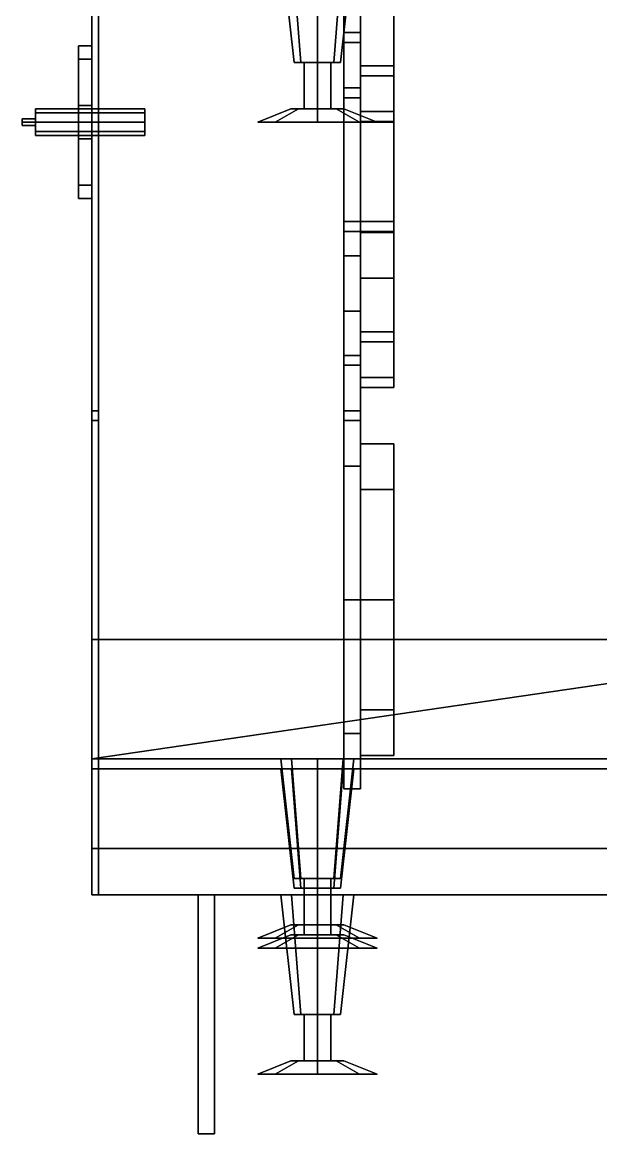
# Model space of a CAD drawing. Header units: millimetres. Extents: x -1.8 to 3, y -54.2 to 42.9.
# Drawn here: x -1.78 to -0.036, y -26.95 to -23.599 of the extents above; entities that cross this region are included whole.
import ezdxf

# ---------------------------------------------------------------- set-up
doc = ezdxf.new("R2010")
doc.units = ezdxf.units.MM
for name, color, linetype in [('buffer', 1, 'Continuous'), ('gun', 1, 'Continuous'), ('wheels', 2, 'Continuous')]:
    doc.layers.add(name, color=color, linetype=linetype)

msp = doc.modelspace()

# ---------------------------------------------------------------- linework, layer by layer
for points in [[(-1.57, -14.16, 36.34), (-1.57, -25.82, 36.34), (-1.57, -25.82, 38.26), (-1.57, -14.16, 38.26)], [(-1.57, -14.16, 38.26), (-1.57, -25.82, 38.26), (0, -25.59, 38.54), (0, -14.39, 38.54)], [(-1.57, -15.67, 18.2), (-1.57, -25.85, 18.2), (-1.57, -21.06, 20.4), (-1.57, -15.67, 20.4)], [(-1.57, -19.5, 27.51), (-1.57, -26.09, 27.51), (-1.57, -26.09, 29.1), (-1.57, -25.46, 29.1)], [(-1.57, -19.5, 27.51), (-1.57, -25.46, 29.1), (-1.57, -25.46, 29.95), (-1.57, -19.5, 29.95)], [(-1.57, -19.5, 29.95), (-1.57, -25.46, 29.95), (1.57, -25.46, 29.95), (1.57, -19.5, 29.95)], [(-1.57, -21.06, 20.4), (-1.57, -25.85, 18.2), (-1.57, -25.85, 20.72), (-1.57, -21.06, 20.72)], [(-1.57, -21.06, 20.72), (-1.57, -25.85, 20.72), (1.57, -25.85, 20.72), (1.57, -21.06, 20.72)], [(-1.57, -21.1, 26.86), (-1.57, -26.23, 26.86), (-1.57, -26.23, 27.51), (-1.57, -21.1, 27.51)], [(-1.55, -21.1, 26.86), (-1.55, -26.23, 26.86), (-1.57, -26.23, 26.86), (-1.57, -21.1, 26.86)], [(-1.55, -26.23, 27.51), (-1.55, -26.23, 26.86), (-1.55, -21.1, 26.86), (-1.55, -21.1, 27.51)], [(-1.57, -22.39, 35.81), (-1.57, -24.77, 35.81), (-1.57, -24.77, 36.34), (-1.57, -22.39, 36.34)], [(-1.55, -22.39, 35.81), (-1.55, -24.77, 35.81), (-1.57, -24.77, 35.81), (-1.57, -22.39, 35.81)], [(-1.55, -24.77, 36.34), (-1.55, -24.77, 35.81), (-1.55, -22.39, 35.81), (-1.55, -22.39, 36.34)], [(-1.57, -22.42, 17.67), (-1.57, -24.8, 17.67), (-1.57, -24.8, 18.2), (-1.57, -22.42, 18.2)], [(-1.55, -24.8, 18.2), (-1.55, -24.8, 17.67), (-1.55, -22.42, 17.67), (-1.55, -22.42, 18.2)], [(-1.61, -23.67, 37.27), (-1.61, -23.67, 37.21), (-1.61, -24.13, 37.21), (-1.61, -24.13, 37.27)], [(-1.57, -23.67, 37.27), (-1.57, -23.67, 37.21), (-1.61, -23.67, 37.21), (-1.61, -23.67, 37.27)], [(-1.61, -24.13, 37.21), (-1.61, -23.67, 37.21), (-1.57, -23.67, 37.21), (-1.57, -24.13, 37.21)], [(-1.57, -24.13, 37.27), (-1.57, -23.67, 37.27), (-1.61, -23.67, 37.27), (-1.61, -24.13, 37.27)], [(-1.61, -23.67, 37.59), (-1.61, -23.67, 37.53), (-1.61, -24.13, 37.53), (-1.61, -24.13, 37.59)], [(-1.57, -23.67, 37.59), (-1.57, -23.67, 37.53), (-1.61, -23.67, 37.53), (-1.61, -23.67, 37.59)], [(-1.61, -24.13, 37.53), (-1.61, -23.67, 37.53), (-1.57, -23.67, 37.53), (-1.57, -24.13, 37.53)], [(-1.57, -24.13, 37.59), (-1.57, -23.67, 37.59), (-1.61, -23.67, 37.59), (-1.61, -24.13, 37.59)], [(-1.61, -23.71, 37.53), (-1.61, -23.71, 37.27), (-1.61, -23.85, 37.27), (-1.61, -23.85, 37.53)], [(-1.57, -23.71, 37.53), (-1.57, -23.71, 37.27), (-1.61, -23.71, 37.27), (-1.61, -23.71, 37.53)], [(-1.61, -23.85, 37.53), (-1.61, -23.85, 37.27), (-1.57, -23.85, 37.27), (-1.57, -23.85, 37.53)], [(-1.57, -23.95, 37.53), (-1.57, -23.95, 37.27), (-1.61, -23.95, 37.27), (-1.61, -23.95, 37.53)], [(-1.61, -23.95, 37.53), (-1.61, -23.95, 37.27), (-1.61, -24.09, 37.27), (-1.61, -24.09, 37.53)], [(-1.61, -24.09, 37.53), (-1.61, -24.09, 37.27), (-1.57, -24.09, 37.27), (-1.57, -24.09, 37.53)], [(-1.61, -24.13, 37.27), (-1.61, -24.13, 37.21), (-1.57, -24.13, 37.21), (-1.57, -24.13, 37.27)], [(-1.61, -24.13, 37.59), (-1.61, -24.13, 37.53), (-1.57, -24.13, 37.53), (-1.57, -24.13, 37.59)], [(-1.57, -24.77, 36.34), (-1.57, -24.77, 35.81), (-1.55, -24.77, 35.81), (-1.55, -24.77, 36.34)], [(-1.57, -24.8, 18.2), (-1.57, -24.8, 17.67), (-1.55, -24.8, 17.67), (-1.55, -24.8, 18.2)], [(-1.57, -25.46, 29.1), (-1.57, -26.09, 29.1), (1.57, -26.09, 29.1), (1.57, -25.46, 29.1)], [(-1.57, -25.46, 29.95), (-1.57, -25.46, 29.1), (1.57, -25.46, 29.1), (1.57, -25.46, 29.95)], [(0, -25.59, 38.54), (-1.57, -25.82, 38.26), (1.57, -25.82, 38.26), (0, -25.59, 38.54)], [(-1.57, -25.82, 38.26), (-1.57, -25.82, 36.34), (1.57, -25.82, 36.34), (1.57, -25.82, 38.26)], [(-1.57, -25.85, 20.72), (-1.57, -25.85, 18.2), (1.57, -25.85, 18.2), (1.57, -25.85, 20.72)], [(-1.57, -26.09, 29.1), (-1.57, -26.09, 27.76), (1.57, -26.09, 27.76), (1.57, -26.09, 29.1)], [(-1.57, -26.09, 27.51), (-1.57, -26.23, 27.51), (-1.57, -26.23, 27.76), (-1.57, -26.09, 27.76)], [(-1.57, -26.09, 27.76), (-1.57, -26.23, 27.76), (1.57, -26.23, 27.76), (1.57, -26.09, 27.76)], [(-1.57, -26.23, 27.51), (-1.57, -26.23, 26.86), (-1.55, -26.23, 26.86), (-1.55, -26.23, 27.51)], [(-1.57, -26.23, 27.76), (-1.57, -26.23, 27.51), (1.57, -26.23, 27.51), (1.57, -26.23, 27.76)], [(-1.25, -26.23, 26.81), (-1.25, -26.95, 26.81), (-1.25, -26.95, 27.94), (-1.25, -26.23, 28.01)], [(-1.2, -26.23, 26.81), (-1.2, -26.95, 26.81), (-1.25, -26.95, 26.81), (-1.25, -26.23, 26.81)], [(-1.2, -26.23, 28.01), (-1.2, -26.23, 26.81), (-1.25, -26.23, 26.81), (-1.25, -26.23, 28.01)], [(-1.25, -26.23, 28.01), (-1.25, -26.95, 27.94), (-1.2, -26.95, 27.94), (-1.2, -26.23, 28.01)], [(-1.2, -26.95, 27.94), (-1.2, -26.95, 26.81), (-1.2, -26.23, 26.81), (-1.2, -26.23, 28.01)], [(-1.25, -26.95, 27.94), (-1.25, -26.95, 26.81), (-1.2, -26.95, 26.81), (-1.2, -26.95, 27.94)]]:
    msp.add_3dface(points)
at = {"layer": 'buffer'}
for points in [[(-0.9678, -23.36, 42.0978), (-1, -23.36, 42.02), (-0.96, -23.72, 42.02), (-0.9395, -23.72, 42.0695)], [(-1, -23.36, 42.02), (-0.9678, -23.36, 41.9422), (-0.9395, -23.72, 41.9705), (-0.96, -23.72, 42.02)], [(-0.89, -23.36, 42.13), (-0.9678, -23.36, 42.0978), (-0.9395, -23.72, 42.0695), (-0.89, -23.72, 42.09)], [(-0.9678, -23.36, 41.9422), (-0.89, -23.36, 41.91), (-0.89, -23.72, 41.95), (-0.9395, -23.72, 41.9705)], [(-0.8122, -23.36, 42.0978), (-0.89, -23.36, 42.13), (-0.89, -23.72, 42.09), (-0.8405, -23.72, 42.0695)], [(-0.89, -23.36, 41.91), (-0.8122, -23.36, 41.9422), (-0.8405, -23.72, 41.9705), (-0.89, -23.72, 41.95)], [(-0.78, -23.36, 42.02), (-0.8122, -23.36, 42.0978), (-0.8405, -23.72, 42.0695), (-0.82, -23.72, 42.02)], [(-0.8122, -23.36, 41.9422), (-0.78, -23.36, 42.02), (-0.82, -23.72, 42.02), (-0.8405, -23.72, 41.9705)], [(-0.89, -23.72, 41.95), (-0.9395, -23.72, 42.0695), (-0.96, -23.72, 42.02), (-0.9395, -23.72, 41.9705)], [(-0.8405, -23.72, 41.9705), (-0.89, -23.72, 42.09), (-0.9395, -23.72, 42.0695), (-0.89, -23.72, 41.95)], [(-0.89, -23.86, 41.98), (-0.93, -23.86, 42.02), (-0.93, -23.72, 42.02), (-0.89, -23.72, 41.98)], [(-0.93, -23.86, 42.02), (-0.89, -23.86, 42.06), (-0.89, -23.72, 42.06), (-0.93, -23.72, 42.02)], [(-0.82, -23.72, 42.02), (-0.8405, -23.72, 42.0695), (-0.89, -23.72, 42.09), (-0.8405, -23.72, 41.9705)], [(-0.85, -23.86, 42.02), (-0.89, -23.86, 41.98), (-0.89, -23.72, 41.98), (-0.85, -23.72, 42.02)], [(-0.89, -23.86, 42.06), (-0.85, -23.86, 42.02), (-0.85, -23.72, 42.02), (-0.89, -23.72, 42.06)], [(-0.9466, -23.86, 42.0766), (-0.97, -23.86, 42.02), (-1.07, -23.9, 42.02), (-1.0173, -23.9, 42.1473)], [(-0.97, -23.86, 42.02), (-0.9466, -23.86, 41.9634), (-1.0173, -23.9, 41.8927), (-1.07, -23.9, 42.02)], [(-0.89, -23.86, 42.1), (-0.9466, -23.86, 42.0766), (-1.0173, -23.9, 42.1473), (-0.89, -23.9, 42.2)], [(-0.9466, -23.86, 41.9634), (-0.89, -23.86, 41.94), (-0.89, -23.9, 41.84), (-1.0173, -23.9, 41.8927)], [(-0.97, -23.86, 42.02), (-0.9466, -23.86, 42.0766), (-0.89, -23.86, 42.1), (-0.9466, -23.86, 41.9634)], [(-0.9466, -23.86, 41.9634), (-0.89, -23.86, 42.1), (-0.8334, -23.86, 42.0766), (-0.89, -23.86, 41.94)], [(-0.8334, -23.86, 42.0766), (-0.89, -23.86, 42.1), (-0.89, -23.9, 42.2), (-0.7627, -23.9, 42.1473)], [(-0.89, -23.86, 41.94), (-0.8334, -23.86, 41.9634), (-0.7627, -23.9, 41.8927), (-0.89, -23.9, 41.84)], [(-0.89, -23.86, 41.94), (-0.8334, -23.86, 42.0766), (-0.81, -23.86, 42.02), (-0.8334, -23.86, 41.9634)], [(-0.81, -23.86, 42.02), (-0.8334, -23.86, 42.0766), (-0.7627, -23.9, 42.1473), (-0.71, -23.9, 42.02)], [(-0.8334, -23.86, 41.9634), (-0.81, -23.86, 42.02), (-0.71, -23.9, 42.02), (-0.7627, -23.9, 41.8927)], [(-1.0173, -23.9, 42.1473), (-1.07, -23.9, 42.02), (-1.0173, -23.9, 41.8927), (-0.89, -23.9, 42.2)], [(-0.89, -23.9, 42.2), (-1.0173, -23.9, 41.8927), (-0.89, -23.9, 41.84), (-0.7627, -23.9, 42.1473)], [(-0.7627, -23.9, 42.1473), (-0.89, -23.9, 41.84), (-0.7627, -23.9, 41.8927), (-0.71, -23.9, 42.02)], [(-1, -25.82, 36.51), (-0.9678, -25.82, 36.4322), (-0.9395, -26.18, 36.4605), (-0.96, -26.18, 36.51)], [(-0.9678, -25.82, 36.5878), (-1, -25.82, 36.51), (-0.96, -26.18, 36.51), (-0.9395, -26.18, 36.5595)], [(-0.9678, -25.82, 36.4322), (-0.89, -25.82, 36.4), (-0.89, -26.18, 36.44), (-0.9395, -26.18, 36.4605)], [(-0.89, -25.82, 36.62), (-0.9678, -25.82, 36.5878), (-0.9395, -26.18, 36.5595), (-0.89, -26.18, 36.58)], [(-0.89, -25.82, 36.4), (-0.8122, -25.82, 36.4322), (-0.8405, -26.18, 36.4605), (-0.89, -26.18, 36.44)], [(-0.8122, -25.82, 36.5878), (-0.89, -25.82, 36.62), (-0.89, -26.18, 36.58), (-0.8405, -26.18, 36.5595)], [(-0.8122, -25.82, 36.4322), (-0.78, -25.82, 36.51), (-0.82, -26.18, 36.51), (-0.8405, -26.18, 36.4605)], [(-0.78, -25.82, 36.51), (-0.8122, -25.82, 36.5878), (-0.8405, -26.18, 36.5595), (-0.82, -26.18, 36.51)], [(-0.9678, -25.85, 18.4478), (-1, -25.85, 18.37), (-0.96, -26.21, 18.37), (-0.9395, -26.21, 18.4195)], [(-1, -25.85, 18.37), (-0.9678, -25.85, 18.2922), (-0.9395, -26.21, 18.3205), (-0.96, -26.21, 18.37)], [(-0.89, -25.85, 18.48), (-0.9678, -25.85, 18.4478), (-0.9395, -26.21, 18.4195), (-0.89, -26.21, 18.44)], [(-0.9678, -25.85, 18.2922), (-0.89, -25.85, 18.26), (-0.89, -26.21, 18.3), (-0.9395, -26.21, 18.3205)], [(-0.8122, -25.85, 18.4478), (-0.89, -25.85, 18.48), (-0.89, -26.21, 18.44), (-0.8405, -26.21, 18.4195)], [(-0.89, -25.85, 18.26), (-0.8122, -25.85, 18.2922), (-0.8405, -26.21, 18.3205), (-0.89, -26.21, 18.3)], [(-0.78, -25.85, 18.37), (-0.8122, -25.85, 18.4478), (-0.8405, -26.21, 18.4195), (-0.82, -26.21, 18.37)], [(-0.8122, -25.85, 18.2922), (-0.78, -25.85, 18.37), (-0.82, -26.21, 18.37), (-0.8405, -26.21, 18.3205)], [(-0.89, -26.18, 36.44), (-0.9395, -26.18, 36.5595), (-0.96, -26.18, 36.51), (-0.9395, -26.18, 36.4605)], [(-0.8405, -26.18, 36.4605), (-0.89, -26.18, 36.58), (-0.9395, -26.18, 36.5595), (-0.89, -26.18, 36.44)], [(-0.93, -26.32, 36.51), (-0.89, -26.32, 36.55), (-0.89, -26.18, 36.55), (-0.93, -26.18, 36.51)], [(-0.89, -26.32, 36.47), (-0.93, -26.32, 36.51), (-0.93, -26.18, 36.51), (-0.89, -26.18, 36.47)], [(-0.89, -26.32, 36.55), (-0.85, -26.32, 36.51), (-0.85, -26.18, 36.51), (-0.89, -26.18, 36.55)], [(-0.85, -26.32, 36.51), (-0.89, -26.32, 36.47), (-0.89, -26.18, 36.47), (-0.85, -26.18, 36.51)], [(-0.82, -26.18, 36.51), (-0.8405, -26.18, 36.5595), (-0.89, -26.18, 36.58), (-0.8405, -26.18, 36.4605)], [(-1, -26.23, 27.65), (-0.9678, -26.23, 27.5722), (-0.9395, -26.59, 27.6005), (-0.96, -26.59, 27.65)], [(-0.9678, -26.23, 27.7278), (-1, -26.23, 27.65), (-0.96, -26.59, 27.65), (-0.9395, -26.59, 27.6995)], [(-0.9678, -26.23, 27.5722), (-0.89, -26.23, 27.54), (-0.89, -26.59, 27.58), (-0.9395, -26.59, 27.6005)], [(-0.89, -26.23, 27.76), (-0.9678, -26.23, 27.7278), (-0.9395, -26.59, 27.6995), (-0.89, -26.59, 27.72)], [(-0.89, -26.21, 18.3), (-0.9395, -26.21, 18.4195), (-0.96, -26.21, 18.37), (-0.9395, -26.21, 18.3205)], [(-0.8405, -26.21, 18.3205), (-0.89, -26.21, 18.44), (-0.9395, -26.21, 18.4195), (-0.89, -26.21, 18.3)], [(-0.89, -26.35, 18.33), (-0.93, -26.35, 18.37), (-0.93, -26.21, 18.37), (-0.89, -26.21, 18.33)], [(-0.93, -26.35, 18.37), (-0.89, -26.35, 18.41), (-0.89, -26.21, 18.41), (-0.93, -26.21, 18.37)], [(-0.82, -26.21, 18.37), (-0.8405, -26.21, 18.4195), (-0.89, -26.21, 18.44), (-0.8405, -26.21, 18.3205)], [(-0.85, -26.35, 18.37), (-0.89, -26.35, 18.33), (-0.89, -26.21, 18.33), (-0.85, -26.21, 18.37)], [(-0.89, -26.35, 18.41), (-0.85, -26.35, 18.37), (-0.85, -26.21, 18.37), (-0.89, -26.21, 18.41)], [(-0.89, -26.23, 27.54), (-0.8122, -26.23, 27.5722), (-0.8405, -26.59, 27.6005), (-0.89, -26.59, 27.58)], [(-0.8122, -26.23, 27.7278), (-0.89, -26.23, 27.76), (-0.89, -26.59, 27.72), (-0.8405, -26.59, 27.6995)], [(-0.8122, -26.23, 27.5722), (-0.78, -26.23, 27.65), (-0.82, -26.59, 27.65), (-0.8405, -26.59, 27.6005)], [(-0.78, -26.23, 27.65), (-0.8122, -26.23, 27.7278), (-0.8405, -26.59, 27.6995), (-0.82, -26.59, 27.65)], [(-0.97, -26.32, 36.51), (-0.9466, -26.32, 36.4534), (-1.0173, -26.36, 36.3827), (-1.07, -26.36, 36.51)], [(-0.9466, -26.32, 36.5666), (-0.97, -26.32, 36.51), (-1.07, -26.36, 36.51), (-1.0173, -26.36, 36.6373)], [(-0.9466, -26.32, 36.4534), (-0.89, -26.32, 36.43), (-0.89, -26.36, 36.33), (-1.0173, -26.36, 36.3827)], [(-0.89, -26.32, 36.59), (-0.9466, -26.32, 36.5666), (-1.0173, -26.36, 36.6373), (-0.89, -26.36, 36.69)], [(-0.97, -26.32, 36.51), (-0.9466, -26.32, 36.5666), (-0.89, -26.32, 36.59), (-0.9466, -26.32, 36.4534)], [(-0.9466, -26.32, 36.4534), (-0.89, -26.32, 36.59), (-0.8334, -26.32, 36.5666), (-0.89, -26.32, 36.43)], [(-0.89, -26.32, 36.43), (-0.8334, -26.32, 36.4534), (-0.7627, -26.36, 36.3827), (-0.89, -26.36, 36.33)], [(-0.8334, -26.32, 36.5666), (-0.89, -26.32, 36.59), (-0.89, -26.36, 36.69), (-0.7627, -26.36, 36.6373)], [(-0.89, -26.32, 36.43), (-0.8334, -26.32, 36.5666), (-0.81, -26.32, 36.51), (-0.8334, -26.32, 36.4534)], [(-0.8334, -26.32, 36.4534), (-0.81, -26.32, 36.51), (-0.71, -26.36, 36.51), (-0.7627, -26.36, 36.3827)], [(-0.81, -26.32, 36.51), (-0.8334, -26.32, 36.5666), (-0.7627, -26.36, 36.6373), (-0.71, -26.36, 36.51)], [(-0.9466, -26.35, 18.4266), (-0.97, -26.35, 18.37), (-1.07, -26.39, 18.37), (-1.0173, -26.39, 18.4973)], [(-0.97, -26.35, 18.37), (-0.9466, -26.35, 18.3134), (-1.0173, -26.39, 18.2427), (-1.07, -26.39, 18.37)], [(-1.0173, -26.36, 36.6373), (-1.07, -26.36, 36.51), (-1.0173, -26.36, 36.3827), (-0.89, -26.36, 36.69)], [(-0.9466, -26.35, 18.3134), (-0.89, -26.35, 18.29), (-0.89, -26.39, 18.19), (-1.0173, -26.39, 18.2427)], [(-0.89, -26.35, 18.45), (-0.9466, -26.35, 18.4266), (-1.0173, -26.39, 18.4973), (-0.89, -26.39, 18.55)], [(-0.89, -26.36, 36.69), (-1.0173, -26.36, 36.3827), (-0.89, -26.36, 36.33), (-0.7627, -26.36, 36.6373)], [(-0.97, -26.35, 18.37), (-0.9466, -26.35, 18.4266), (-0.89, -26.35, 18.45), (-0.9466, -26.35, 18.3134)], [(-0.9466, -26.35, 18.3134), (-0.89, -26.35, 18.45), (-0.8334, -26.35, 18.4266), (-0.89, -26.35, 18.29)], [(-0.89, -26.35, 18.29), (-0.8334, -26.35, 18.3134), (-0.7627, -26.39, 18.2427), (-0.89, -26.39, 18.19)], [(-0.89, -26.35, 18.29), (-0.8334, -26.35, 18.4266), (-0.81, -26.35, 18.37), (-0.8334, -26.35, 18.3134)], [(-0.8334, -26.35, 18.4266), (-0.89, -26.35, 18.45), (-0.89, -26.39, 18.55), (-0.7627, -26.39, 18.4973)], [(-0.7627, -26.36, 36.6373), (-0.89, -26.36, 36.33), (-0.7627, -26.36, 36.3827), (-0.71, -26.36, 36.51)], [(-0.81, -26.35, 18.37), (-0.8334, -26.35, 18.4266), (-0.7627, -26.39, 18.4973), (-0.71, -26.39, 18.37)], [(-0.8334, -26.35, 18.3134), (-0.81, -26.35, 18.37), (-0.71, -26.39, 18.37), (-0.7627, -26.39, 18.2427)], [(-1.0173, -26.39, 18.4973), (-1.07, -26.39, 18.37), (-1.0173, -26.39, 18.2427), (-0.89, -26.39, 18.55)], [(-0.89, -26.39, 18.55), (-1.0173, -26.39, 18.2427), (-0.89, -26.39, 18.19), (-0.7627, -26.39, 18.4973)], [(-0.7627, -26.39, 18.4973), (-0.89, -26.39, 18.19), (-0.7627, -26.39, 18.2427), (-0.71, -26.39, 18.37)], [(-0.89, -26.59, 27.58), (-0.9395, -26.59, 27.6995), (-0.96, -26.59, 27.65), (-0.9395, -26.59, 27.6005)], [(-0.8405, -26.59, 27.6005), (-0.89, -26.59, 27.72), (-0.9395, -26.59, 27.6995), (-0.89, -26.59, 27.58)], [(-0.93, -26.73, 27.65), (-0.89, -26.73, 27.69), (-0.89, -26.59, 27.69), (-0.93, -26.59, 27.65)], [(-0.89, -26.73, 27.61), (-0.93, -26.73, 27.65), (-0.93, -26.59, 27.65), (-0.89, -26.59, 27.61)], [(-0.89, -26.73, 27.69), (-0.85, -26.73, 27.65), (-0.85, -26.59, 27.65), (-0.89, -26.59, 27.69)], [(-0.85, -26.73, 27.65), (-0.89, -26.73, 27.61), (-0.89, -26.59, 27.61), (-0.85, -26.59, 27.65)], [(-0.82, -26.59, 27.65), (-0.8405, -26.59, 27.6995), (-0.89, -26.59, 27.72), (-0.8405, -26.59, 27.6005)], [(-0.97, -26.73, 27.65), (-0.9466, -26.73, 27.5934), (-1.0173, -26.77, 27.5227), (-1.07, -26.77, 27.65)], [(-0.9466, -26.73, 27.7066), (-0.97, -26.73, 27.65), (-1.07, -26.77, 27.65), (-1.0173, -26.77, 27.7773)], [(-0.9466, -26.73, 27.5934), (-0.89, -26.73, 27.57), (-0.89, -26.77, 27.47), (-1.0173, -26.77, 27.5227)], [(-0.89, -26.73, 27.73), (-0.9466, -26.73, 27.7066), (-1.0173, -26.77, 27.7773), (-0.89, -26.77, 27.83)], [(-0.97, -26.73, 27.65), (-0.9466, -26.73, 27.7066), (-0.89, -26.73, 27.73), (-0.9466, -26.73, 27.5934)], [(-0.9466, -26.73, 27.5934), (-0.89, -26.73, 27.73), (-0.8334, -26.73, 27.7066), (-0.89, -26.73, 27.57)], [(-0.89, -26.73, 27.57), (-0.8334, -26.73, 27.5934), (-0.7627, -26.77, 27.5227), (-0.89, -26.77, 27.47)], [(-0.8334, -26.73, 27.7066), (-0.89, -26.73, 27.73), (-0.89, -26.77, 27.83), (-0.7627, -26.77, 27.7773)], [(-0.89, -26.73, 27.57), (-0.8334, -26.73, 27.7066), (-0.81, -26.73, 27.65), (-0.8334, -26.73, 27.5934)], [(-0.8334, -26.73, 27.5934), (-0.81, -26.73, 27.65), (-0.71, -26.77, 27.65), (-0.7627, -26.77, 27.5227)], [(-0.81, -26.73, 27.65), (-0.8334, -26.73, 27.7066), (-0.7627, -26.77, 27.7773), (-0.71, -26.77, 27.65)], [(-1.0173, -26.77, 27.7773), (-1.07, -26.77, 27.65), (-1.0173, -26.77, 27.5227), (-0.89, -26.77, 27.83)], [(-0.89, -26.77, 27.83), (-1.0173, -26.77, 27.5227), (-0.89, -26.77, 27.47), (-0.7627, -26.77, 27.7773)], [(-0.7627, -26.77, 27.7773), (-0.89, -26.77, 27.47), (-0.7627, -26.77, 27.5227), (-0.71, -26.77, 27.65)]]:
    msp.add_3dface(points, dxfattribs=at)
at = {"layer": 'gun'}
for points in [[(-1.74, -23.86, 37.34), (-1.74, -23.8717, 37.3683), (-1.41, -23.8717, 37.3683), (-1.41, -23.86, 37.34)], [(-1.74, -23.8717, 37.3117), (-1.74, -23.86, 37.34), (-1.41, -23.86, 37.34), (-1.41, -23.8717, 37.3117)], [(-1.74, -23.86, 37.34), (-1.74, -23.9283, 37.3683), (-1.74, -23.9, 37.38), (-1.74, -23.8717, 37.3683)], [(-1.74, -23.8717, 37.3117), (-1.74, -23.94, 37.34), (-1.74, -23.9283, 37.3683), (-1.74, -23.86, 37.34)], [(-1.78, -23.89, 37.32), (-1.78, -23.9, 37.33), (-1.74, -23.9, 37.33), (-1.74, -23.89, 37.32)], [(-1.78, -23.9, 37.31), (-1.78, -23.89, 37.32), (-1.74, -23.89, 37.32), (-1.74, -23.9, 37.31)], [(-1.74, -23.8717, 37.3683), (-1.74, -23.9, 37.38), (-1.41, -23.9, 37.38), (-1.41, -23.8717, 37.3683)], [(-1.74, -23.9, 37.3), (-1.74, -23.8717, 37.3117), (-1.41, -23.8717, 37.3117), (-1.41, -23.9, 37.3)], [(-1.74, -23.9, 37.3), (-1.74, -23.9283, 37.3117), (-1.74, -23.94, 37.34), (-1.74, -23.8717, 37.3117)], [(-1.78, -23.9, 37.33), (-1.78, -23.91, 37.32), (-1.74, -23.91, 37.32), (-1.74, -23.9, 37.33)], [(-1.78, -23.91, 37.32), (-1.78, -23.9, 37.31), (-1.74, -23.9, 37.31), (-1.74, -23.91, 37.32)], [(-1.74, -23.9, 37.38), (-1.74, -23.9283, 37.3683), (-1.41, -23.9283, 37.3683), (-1.41, -23.9, 37.38)], [(-1.74, -23.9283, 37.3117), (-1.74, -23.9, 37.3), (-1.41, -23.9, 37.3), (-1.41, -23.9283, 37.3117)], [(-1.74, -23.9283, 37.3683), (-1.74, -23.94, 37.34), (-1.41, -23.94, 37.34), (-1.41, -23.9283, 37.3683)], [(-1.74, -23.94, 37.34), (-1.74, -23.9283, 37.3117), (-1.41, -23.9283, 37.3117), (-1.41, -23.94, 37.34)]]:
    msp.add_3dface(points, dxfattribs=at)
at = {"layer": 'wheels'}
for points in [[(-0.81, -24.47, 26.93), (-0.81, -23.4969, 27.3331), (-0.81, -23.33, 26.93), (-0.81, -24.3031, 26.5269)], [(-0.81, -24.3031, 26.5269), (-0.81, -23.33, 26.93), (-0.81, -23.4969, 26.5269), (-0.81, -23.9, 26.36)], [(-0.66, -23.43, 26.93), (-0.66, -24.2323, 26.5977), (-0.66, -23.9, 26.46), (-0.66, -23.5677, 26.5977)], [(-0.66, -23.5677, 27.2623), (-0.66, -24.37, 26.93), (-0.66, -24.2323, 26.5977), (-0.66, -23.43, 26.93)], [(-0.81, -24.3031, 27.3331), (-0.81, -23.9, 27.5), (-0.81, -23.4969, 27.3331), (-0.81, -24.47, 26.93)], [(-0.76, -23.9, 27.5), (-0.76, -23.4969, 27.3331), (-0.81, -23.4969, 27.3331), (-0.81, -23.9, 27.5)], [(-0.76, -23.4969, 26.5269), (-0.76, -23.9, 26.36), (-0.81, -23.9, 26.36), (-0.81, -23.4969, 26.5269)], [(-0.76, -23.9, 27.4), (-0.76, -23.5677, 27.2623), (-0.76, -23.4969, 27.3331), (-0.76, -23.9, 27.5)], [(-0.76, -23.5677, 26.5977), (-0.76, -23.9, 26.46), (-0.76, -23.9, 26.36), (-0.76, -23.4969, 26.5269)], [(-0.66, -23.9, 27.4), (-0.66, -23.5677, 27.2623), (-0.76, -23.5677, 27.2623), (-0.76, -23.9, 27.4)], [(-0.66, -23.5677, 26.5977), (-0.66, -23.9, 26.46), (-0.76, -23.9, 26.46), (-0.76, -23.5677, 26.5977)], [(-0.66, -23.9, 27.4), (-0.66, -24.2323, 27.2623), (-0.66, -24.37, 26.93), (-0.66, -23.5677, 27.2623)], [(-0.76, -23.7969, 36.3131), (-0.76, -23.63, 35.91), (-0.81, -23.63, 35.91), (-0.81, -23.7969, 36.3131)], [(-0.81, -24.77, 35.91), (-0.81, -23.7969, 36.3131), (-0.81, -23.63, 35.91), (-0.81, -24.6031, 35.5069)], [(-0.76, -23.63, 35.91), (-0.76, -23.7969, 35.5069), (-0.81, -23.7969, 35.5069), (-0.81, -23.63, 35.91)], [(-0.81, -24.6031, 35.5069), (-0.81, -23.63, 35.91), (-0.81, -23.7969, 35.5069), (-0.81, -24.2, 35.34)], [(-0.76, -23.8677, 36.2423), (-0.76, -23.73, 35.91), (-0.76, -23.63, 35.91), (-0.76, -23.7969, 36.3131)], [(-0.76, -23.73, 35.91), (-0.76, -23.8677, 35.5777), (-0.76, -23.7969, 35.5069), (-0.76, -23.63, 35.91)], [(-0.81, -24.8, 17.77), (-0.81, -23.8269, 18.1731), (-0.81, -23.66, 17.77), (-0.81, -24.6331, 17.3669)], [(-0.76, -23.8269, 18.1731), (-0.76, -23.66, 17.77), (-0.81, -23.66, 17.77), (-0.81, -23.8269, 18.1731)], [(-0.81, -24.6331, 17.3669), (-0.81, -23.66, 17.77), (-0.81, -23.8269, 17.3669), (-0.81, -24.23, 17.2)], [(-0.76, -23.66, 17.77), (-0.76, -23.8269, 17.3669), (-0.81, -23.8269, 17.3669), (-0.81, -23.66, 17.77)], [(-0.76, -23.8977, 18.1023), (-0.76, -23.76, 17.77), (-0.76, -23.66, 17.77), (-0.76, -23.8269, 18.1731)], [(-0.76, -23.76, 17.77), (-0.76, -23.8977, 17.4377), (-0.76, -23.8269, 17.3669), (-0.76, -23.66, 17.77)], [(-0.66, -23.73, 35.91), (-0.66, -23.8677, 35.5777), (-0.76, -23.8677, 35.5777), (-0.76, -23.73, 35.91)], [(-0.66, -23.8677, 36.2423), (-0.66, -23.73, 35.91), (-0.76, -23.73, 35.91), (-0.76, -23.8677, 36.2423)], [(-0.66, -23.73, 35.91), (-0.66, -24.5323, 35.5777), (-0.66, -24.2, 35.44), (-0.66, -23.8677, 35.5777)], [(-0.66, -23.8677, 36.2423), (-0.66, -24.67, 35.91), (-0.66, -24.5323, 35.5777), (-0.66, -23.73, 35.91)], [(-0.66, -23.8977, 18.1023), (-0.66, -23.76, 17.77), (-0.76, -23.76, 17.77), (-0.76, -23.8977, 18.1023)], [(-0.66, -23.76, 17.77), (-0.66, -23.8977, 17.4377), (-0.76, -23.8977, 17.4377), (-0.76, -23.76, 17.77)], [(-0.66, -23.8977, 18.1023), (-0.66, -24.7, 17.77), (-0.66, -24.5623, 17.4377), (-0.66, -23.76, 17.77)], [(-0.66, -23.76, 17.77), (-0.66, -24.5623, 17.4377), (-0.66, -24.23, 17.3), (-0.66, -23.8977, 17.4377)], [(-0.81, -24.6031, 36.3131), (-0.81, -24.2, 36.48), (-0.81, -23.7969, 36.3131), (-0.81, -24.77, 35.91)], [(-0.76, -23.7969, 35.5069), (-0.76, -24.2, 35.34), (-0.81, -24.2, 35.34), (-0.81, -23.7969, 35.5069)], [(-0.76, -24.2, 36.48), (-0.76, -23.7969, 36.3131), (-0.81, -23.7969, 36.3131), (-0.81, -24.2, 36.48)], [(-0.76, -24.2, 36.38), (-0.76, -23.8677, 36.2423), (-0.76, -23.7969, 36.3131), (-0.76, -24.2, 36.48)], [(-0.76, -23.8677, 35.5777), (-0.76, -24.2, 35.44), (-0.76, -24.2, 35.34), (-0.76, -23.7969, 35.5069)], [(-0.81, -24.6331, 18.1731), (-0.81, -24.23, 18.34), (-0.81, -23.8269, 18.1731), (-0.81, -24.8, 17.77)], [(-0.76, -24.23, 18.34), (-0.76, -23.8269, 18.1731), (-0.81, -23.8269, 18.1731), (-0.81, -24.23, 18.34)], [(-0.76, -23.8269, 17.3669), (-0.76, -24.23, 17.2), (-0.81, -24.23, 17.2), (-0.81, -23.8269, 17.3669)], [(-0.76, -24.23, 18.24), (-0.76, -23.8977, 18.1023), (-0.76, -23.8269, 18.1731), (-0.76, -24.23, 18.34)], [(-0.76, -23.8977, 17.4377), (-0.76, -24.23, 17.3), (-0.76, -24.23, 17.2), (-0.76, -23.8269, 17.3669)], [(-0.66, -24.2, 36.38), (-0.66, -23.8677, 36.2423), (-0.76, -23.8677, 36.2423), (-0.76, -24.2, 36.38)], [(-0.66, -23.8677, 35.5777), (-0.66, -24.2, 35.44), (-0.76, -24.2, 35.44), (-0.76, -23.8677, 35.5777)], [(-0.66, -24.2, 36.38), (-0.66, -24.5323, 36.2423), (-0.66, -24.67, 35.91), (-0.66, -23.8677, 36.2423)], [(-0.76, -24.3031, 27.3331), (-0.76, -23.9, 27.5), (-0.81, -23.9, 27.5), (-0.81, -24.3031, 27.3331)], [(-0.76, -23.9, 26.36), (-0.76, -24.3031, 26.5269), (-0.81, -24.3031, 26.5269), (-0.81, -23.9, 26.36)], [(-0.66, -24.23, 18.24), (-0.66, -23.8977, 18.1023), (-0.76, -23.8977, 18.1023), (-0.76, -24.23, 18.24)], [(-0.66, -23.8977, 17.4377), (-0.66, -24.23, 17.3), (-0.76, -24.23, 17.3), (-0.76, -23.8977, 17.4377)], [(-0.66, -24.2323, 27.2623), (-0.66, -23.9, 27.4), (-0.76, -23.9, 27.4), (-0.76, -24.2323, 27.2623)], [(-0.76, -24.2323, 27.2623), (-0.76, -23.9, 27.4), (-0.76, -23.9, 27.5), (-0.76, -24.3031, 27.3331)], [(-0.76, -23.9, 26.46), (-0.76, -24.2323, 26.5977), (-0.76, -24.3031, 26.5269), (-0.76, -23.9, 26.36)], [(-0.66, -23.9, 26.46), (-0.66, -24.2323, 26.5977), (-0.76, -24.2323, 26.5977), (-0.76, -23.9, 26.46)], [(-0.66, -24.23, 18.24), (-0.66, -24.5623, 18.1023), (-0.66, -24.7, 17.77), (-0.66, -23.8977, 18.1023)], [(-0.76, -24.2, 35.34), (-0.76, -24.6031, 35.5069), (-0.81, -24.6031, 35.5069), (-0.81, -24.2, 35.34)], [(-0.76, -24.6031, 36.3131), (-0.76, -24.2, 36.48), (-0.81, -24.2, 36.48), (-0.81, -24.6031, 36.3131)], [(-0.66, -24.5323, 36.2423), (-0.66, -24.2, 36.38), (-0.76, -24.2, 36.38), (-0.76, -24.5323, 36.2423)], [(-0.76, -24.5323, 36.2423), (-0.76, -24.2, 36.38), (-0.76, -24.2, 36.48), (-0.76, -24.6031, 36.3131)], [(-0.76, -24.2, 35.44), (-0.76, -24.5323, 35.5777), (-0.76, -24.6031, 35.5069), (-0.76, -24.2, 35.34)], [(-0.66, -24.2, 35.44), (-0.66, -24.5323, 35.5777), (-0.76, -24.5323, 35.5777), (-0.76, -24.2, 35.44)], [(-0.76, -24.6331, 18.1731), (-0.76, -24.23, 18.34), (-0.81, -24.23, 18.34), (-0.81, -24.6331, 18.1731)], [(-0.76, -24.23, 17.2), (-0.76, -24.6331, 17.3669), (-0.81, -24.6331, 17.3669), (-0.81, -24.23, 17.2)], [(-0.76, -24.5623, 18.1023), (-0.76, -24.23, 18.24), (-0.76, -24.23, 18.34), (-0.76, -24.6331, 18.1731)], [(-0.66, -24.5623, 18.1023), (-0.66, -24.23, 18.24), (-0.76, -24.23, 18.24), (-0.76, -24.5623, 18.1023)], [(-0.66, -24.23, 17.3), (-0.66, -24.5623, 17.4377), (-0.76, -24.5623, 17.4377), (-0.76, -24.23, 17.3)], [(-0.76, -24.23, 17.3), (-0.76, -24.5623, 17.4377), (-0.76, -24.6331, 17.3669), (-0.76, -24.23, 17.2)], [(-0.76, -24.37, 26.93), (-0.76, -24.2323, 27.2623), (-0.76, -24.3031, 27.3331), (-0.76, -24.47, 26.93)], [(-0.66, -24.2323, 26.5977), (-0.66, -24.37, 26.93), (-0.76, -24.37, 26.93), (-0.76, -24.2323, 26.5977)], [(-0.76, -24.2323, 26.5977), (-0.76, -24.37, 26.93), (-0.76, -24.47, 26.93), (-0.76, -24.3031, 26.5269)], [(-0.66, -24.37, 26.93), (-0.66, -24.2323, 27.2623), (-0.76, -24.2323, 27.2623), (-0.76, -24.37, 26.93)], [(-0.76, -24.47, 26.93), (-0.76, -24.3031, 27.3331), (-0.81, -24.3031, 27.3331), (-0.81, -24.47, 26.93)], [(-0.76, -24.3031, 26.5269), (-0.76, -24.47, 26.93), (-0.81, -24.47, 26.93), (-0.81, -24.3031, 26.5269)], [(-0.76, -24.67, 35.91), (-0.76, -24.5323, 36.2423), (-0.76, -24.6031, 36.3131), (-0.76, -24.77, 35.91)], [(-0.66, -24.5323, 35.5777), (-0.66, -24.67, 35.91), (-0.76, -24.67, 35.91), (-0.76, -24.5323, 35.5777)], [(-0.76, -24.5323, 35.5777), (-0.76, -24.67, 35.91), (-0.76, -24.77, 35.91), (-0.76, -24.6031, 35.5069)], [(-0.66, -24.67, 35.91), (-0.66, -24.5323, 36.2423), (-0.76, -24.5323, 36.2423), (-0.76, -24.67, 35.91)], [(-0.76, -24.7, 17.77), (-0.76, -24.5623, 18.1023), (-0.76, -24.6331, 18.1731), (-0.76, -24.8, 17.77)], [(-0.66, -24.7, 17.77), (-0.66, -24.5623, 18.1023), (-0.76, -24.5623, 18.1023), (-0.76, -24.7, 17.77)], [(-0.76, -24.5623, 17.4377), (-0.76, -24.7, 17.77), (-0.76, -24.8, 17.77), (-0.76, -24.6331, 17.3669)], [(-0.66, -24.5623, 17.4377), (-0.66, -24.7, 17.77), (-0.76, -24.7, 17.77), (-0.76, -24.5623, 17.4377)], [(-0.76, -24.77, 35.91), (-0.76, -24.6031, 36.3131), (-0.81, -24.6031, 36.3131), (-0.81, -24.77, 35.91)], [(-0.76, -24.6031, 35.5069), (-0.76, -24.77, 35.91), (-0.81, -24.77, 35.91), (-0.81, -24.6031, 35.5069)], [(-0.76, -24.8, 17.77), (-0.76, -24.6331, 18.1731), (-0.81, -24.6331, 18.1731), (-0.81, -24.8, 17.77)], [(-0.76, -24.6331, 17.3669), (-0.76, -24.8, 17.77), (-0.81, -24.8, 17.77), (-0.81, -24.6331, 17.3669)], [(-0.81, -25.91, 26.93), (-0.81, -24.9369, 27.3331), (-0.81, -24.77, 26.93), (-0.81, -25.7431, 26.5269)], [(-0.76, -24.9369, 27.3331), (-0.76, -24.77, 26.93), (-0.81, -24.77, 26.93), (-0.81, -24.9369, 27.3331)], [(-0.81, -25.7431, 26.5269), (-0.81, -24.77, 26.93), (-0.81, -24.9369, 26.5269), (-0.81, -25.34, 26.36)], [(-0.76, -24.77, 26.93), (-0.76, -24.9369, 26.5269), (-0.81, -24.9369, 26.5269), (-0.81, -24.77, 26.93)], [(-0.76, -25.0077, 27.2623), (-0.76, -24.87, 26.93), (-0.76, -24.77, 26.93), (-0.76, -24.9369, 27.3331)], [(-0.76, -24.87, 26.93), (-0.76, -25.0077, 26.5977), (-0.76, -24.9369, 26.5269), (-0.76, -24.77, 26.93)], [(-0.66, -25.0077, 27.2623), (-0.66, -24.87, 26.93), (-0.76, -24.87, 26.93), (-0.76, -25.0077, 27.2623)], [(-0.66, -24.87, 26.93), (-0.66, -25.0077, 26.5977), (-0.76, -25.0077, 26.5977), (-0.76, -24.87, 26.93)], [(-0.66, -25.0077, 27.2623), (-0.66, -25.81, 26.93), (-0.66, -25.6723, 26.5977), (-0.66, -24.87, 26.93)], [(-0.66, -24.87, 26.93), (-0.66, -25.6723, 26.5977), (-0.66, -25.34, 26.46), (-0.66, -25.0077, 26.5977)], [(-0.81, -25.7431, 27.3331), (-0.81, -25.34, 27.5), (-0.81, -24.9369, 27.3331), (-0.81, -25.91, 26.93)], [(-0.76, -24.9369, 26.5269), (-0.76, -25.34, 26.36), (-0.81, -25.34, 26.36), (-0.81, -24.9369, 26.5269)], [(-0.76, -25.34, 27.5), (-0.76, -24.9369, 27.3331), (-0.81, -24.9369, 27.3331), (-0.81, -25.34, 27.5)], [(-0.76, -25.34, 27.4), (-0.76, -25.0077, 27.2623), (-0.76, -24.9369, 27.3331), (-0.76, -25.34, 27.5)], [(-0.76, -25.0077, 26.5977), (-0.76, -25.34, 26.46), (-0.76, -25.34, 26.36), (-0.76, -24.9369, 26.5269)], [(-0.66, -25.34, 27.4), (-0.66, -25.0077, 27.2623), (-0.76, -25.0077, 27.2623), (-0.76, -25.34, 27.4)], [(-0.66, -25.0077, 26.5977), (-0.66, -25.34, 26.46), (-0.76, -25.34, 26.46), (-0.76, -25.0077, 26.5977)], [(-0.66, -25.34, 27.4), (-0.66, -25.6723, 27.2623), (-0.66, -25.81, 26.93), (-0.66, -25.0077, 27.2623)], [(-0.76, -25.34, 26.36), (-0.76, -25.7431, 26.5269), (-0.81, -25.7431, 26.5269), (-0.81, -25.34, 26.36)], [(-0.76, -25.7431, 27.3331), (-0.76, -25.34, 27.5), (-0.81, -25.34, 27.5), (-0.81, -25.7431, 27.3331)], [(-0.76, -25.6723, 27.2623), (-0.76, -25.34, 27.4), (-0.76, -25.34, 27.5), (-0.76, -25.7431, 27.3331)], [(-0.66, -25.6723, 27.2623), (-0.66, -25.34, 27.4), (-0.76, -25.34, 27.4), (-0.76, -25.6723, 27.2623)], [(-0.66, -25.34, 26.46), (-0.66, -25.6723, 26.5977), (-0.76, -25.6723, 26.5977), (-0.76, -25.34, 26.46)], [(-0.76, -25.34, 26.46), (-0.76, -25.6723, 26.5977), (-0.76, -25.7431, 26.5269), (-0.76, -25.34, 26.36)], [(-0.76, -25.81, 26.93), (-0.76, -25.6723, 27.2623), (-0.76, -25.7431, 27.3331), (-0.76, -25.91, 26.93)], [(-0.66, -25.81, 26.93), (-0.66, -25.6723, 27.2623), (-0.76, -25.6723, 27.2623), (-0.76, -25.81, 26.93)], [(-0.76, -25.6723, 26.5977), (-0.76, -25.81, 26.93), (-0.76, -25.91, 26.93), (-0.76, -25.7431, 26.5269)], [(-0.66, -25.6723, 26.5977), (-0.66, -25.81, 26.93), (-0.76, -25.81, 26.93), (-0.76, -25.6723, 26.5977)], [(-0.76, -25.91, 26.93), (-0.76, -25.7431, 27.3331), (-0.81, -25.7431, 27.3331), (-0.81, -25.91, 26.93)], [(-0.76, -25.7431, 26.5269), (-0.76, -25.91, 26.93), (-0.81, -25.91, 26.93), (-0.81, -25.7431, 26.5269)]]:
    msp.add_3dface(points, dxfattribs=at)

doc.saveas('drawing.dxf')
